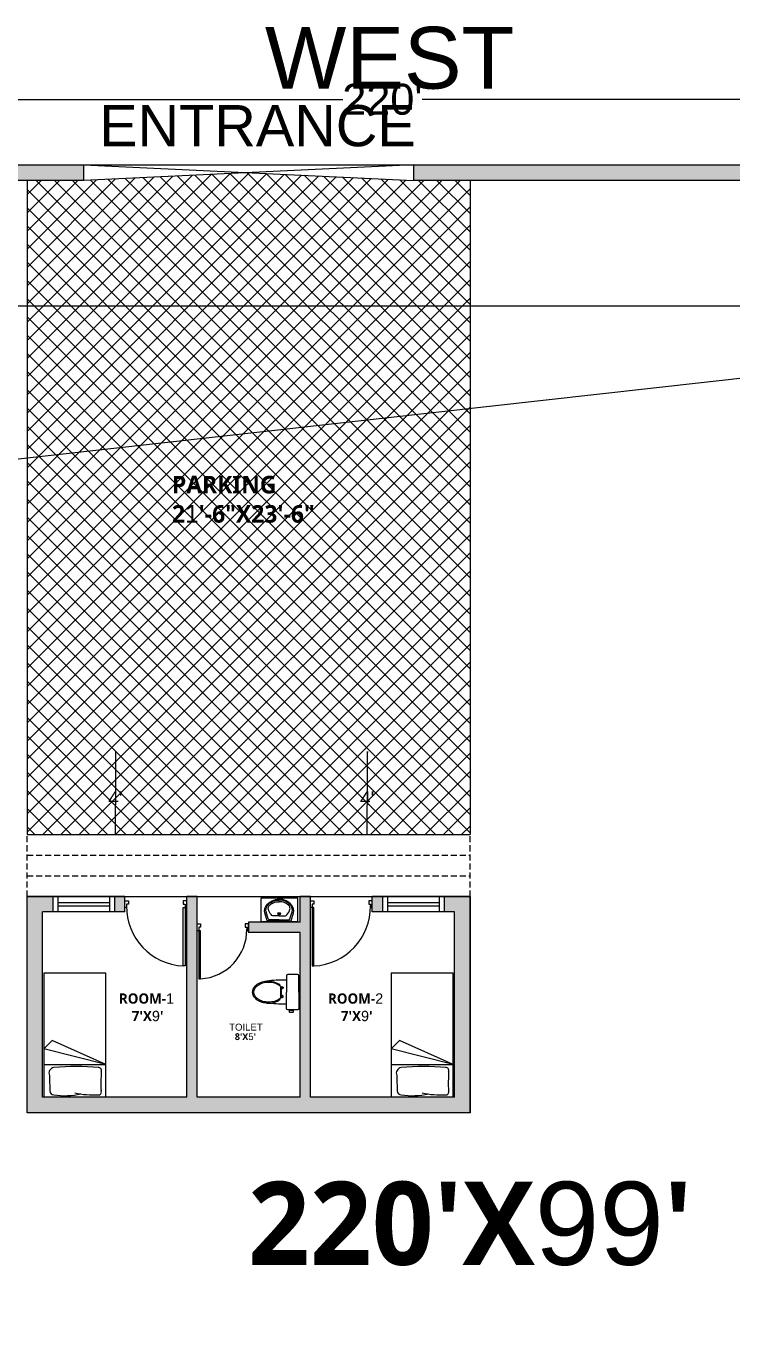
# Model space of a CAD drawing. Header units: inches. Extents: x 99023 to 109265, y 17199 to 18675.
# Drawn here: x 104004 to 104415, y 17921 to 18675 of the extents above; entities that cross this region are included whole.
import ezdxf

# ---------------------------------------------------------------- set-up
doc = ezdxf.new("R2010")
doc.units = ezdxf.units.IN
doc.linetypes.add('HIDDEN', pattern=[0.375, 0.25, -0.125])
doc.layers.get('0').update_dxf_attribs({"color": 255})
for name, color, linetype in [('I-WALL-PATT', 7, 'Continuous'), ('Washbasin-detail', 251, 'Continuous'), ('Washbasin-outline', 250, 'Continuous'), ('WC-Detail_dwgmodels.com', 251, 'Continuous'), ('WC-Outline_dwgmodels.com', 250, 'Continuous')]:
    doc.layers.add(name, color=color, linetype=linetype)
doc.styles.get("Standard").update_dxf_attribs({"font": 'arial.ttf'})
doc.dimstyles.new('ISO-25', dxfattribs={"dimtxt": 5, "dimasz": 2, "dimexe": 1.25, "dimexo": 0.625, "dimtad": 0, "dimdec": 1, "dimlunit": 4, "dimtxsty": 'Standard', "dimblk": 'ARCHTICK', "dimcen": 2.5, "dimclrd": 5, "dimclre": 5, "dimclrt": 6, "dimadec": 0, "dimazin": 0, "dimtfac": 1, "dimtdec": 1, "dimtmove": 0, "dimatfit": 3, "dimfxl": 1, "dimarcsym": 0})
doc.dimstyles.get("Standard").update_dxf_attribs({"dimtxt": 0.18, "dimasz": 0.18, "dimexe": 0.18, "dimexo": 0.0625, "dimgap": 0.09, "dimtad": 0, "dimtih": 1, "dimtoh": 1, "dimdec": 4, "dimzin": 0, "dimdsep": 46, "dimtxsty": 'Standard', "dimcen": 0.09, "dimadec": 0, "dimazin": 0, "dimtfac": 1, "dimtdec": 4, "dimtofl": 0, "dimtmove": 0, "dimatfit": 3, "dimfxl": 1, "dimtolj": 1, "dimtzin": 0, "dimarcsym": 0})

# ---------------------------------------------------------------- blocks, each defined once
blk = doc.blocks.new('_ArchTick')
at = {"color": 0, "linetype": 'ByBlock', "const_width": 0.15}
blk.add_lwpolyline([(-0.5, -0.5), (0.5, 0.5)], dxfattribs=at)
blk = doc.blocks.new('*D120')
at = {"color": 5, "lineweight": -2, "transparency": 16777216}
for p, q in [((102891.34, 18595.06), (102891.34, 18633.85)), ((102891.34, 18632.6), (104188.3, 18632.6)), ((105531.34, 18632.6), (104234.39, 18632.6)), ((105531.34, 18595.06), (105531.34, 18633.85))]:
    blk.add_line(p, q, dxfattribs=at)
at = {"layer": 'Defpoints', "color": 0, "lineweight": -2, "transparency": 16777216}
for p in [(105531.34, 18632.6), (102891.34, 18594.44), (105531.34, 18594.44)]:
    blk.add_point(p, dxfattribs=at)
at = {"color": 5, "lineweight": -2, "transparency": 16777216, "xscale": 2, "yscale": 2, "zscale": 2, "rotation": 180}
blk.add_blockref('_ArchTick', (102891.34, 18632.6), dxfattribs=at)
at = {"color": 5, "lineweight": -2, "transparency": 16777216, "xscale": 2, "yscale": 2, "zscale": 2}
blk.add_blockref('_ArchTick', (105531.34, 18632.6), dxfattribs=at)
at = {"color": 6, "lineweight": -2, "transparency": 16777216, "insert": (104211.34, 18632.6), "char_height": 18, "attachment_point": 5}
blk.add_mtext("220'", dxfattribs=at)
blk = doc.blocks.new('*D126')
at = {"color": 132, "lineweight": -2, "transparency": 16777216}
for p, q in [((103879.84, 18410.56), (103879.84, 18513.59)), ((103879.84, 18512.34), (104558.72, 18512.34)), ((105531.34, 18512.34), (104584.21, 18512.34)), ((105531.34, 18410.56), (105531.34, 18513.59))]:
    blk.add_line(p, q, dxfattribs=at)
at = {"layer": 'Defpoints', "color": 0, "lineweight": -2, "transparency": 16777216}
for p in [(105531.34, 18512.34), (103879.84, 18409.94), (105531.34, 18409.94)]:
    blk.add_point(p, dxfattribs=at)
at = {"color": 132, "lineweight": -2, "transparency": 16777216, "xscale": 2, "yscale": 2, "zscale": 2, "rotation": 180}
blk.add_blockref('_ArchTick', (103879.84, 18512.34), dxfattribs=at)
at = {"color": 132, "lineweight": -2, "transparency": 16777216, "xscale": 2, "yscale": 2, "zscale": 2}
blk.add_blockref('_ArchTick', (105531.34, 18512.34), dxfattribs=at)
at = {"color": 132, "lineweight": -2, "transparency": 16777216, "insert": (104571.46, 18512.34), "char_height": 5, "attachment_point": 5}
blk.add_mtext('137\'-7{\\H1x;\\S1/2;}"', dxfattribs=at)
blk = doc.blocks.new('*D32')
at = {"color": 132, "lineweight": -2, "transparency": 16777216}
for p, q in [((105531.34, 18594.44), (104526.01, 18482.13)), ((105531.27, 18595.06), (105531.21, 18595.68)), ((103879.84, 18409.94), (104504.3, 18479.7)), ((103879.77, 18410.56), (103879.71, 18411.18))]:
    blk.add_line(p, q, dxfattribs=at)
at = {"layer": 'Defpoints', "color": 0, "lineweight": -2, "transparency": 16777216}
for p in [(105531.34, 18594.44), (105531.34, 18594.44), (103879.84, 18409.94)]:
    blk.add_point(p, dxfattribs=at)
at = {"color": 132, "lineweight": -2, "transparency": 16777216, "xscale": 2, "yscale": 2, "zscale": 2}
for p, rotation in [((105531.34, 18594.44), 6.374459552538259), ((103879.84, 18409.94), 186.3744595525382)]:
    blk.add_blockref('_ArchTick', p, dxfattribs=dict(at, rotation=rotation))
at = {"color": 132, "lineweight": -2, "transparency": 16777216, "insert": (104515.15, 18480.91), "char_height": 5, "attachment_point": 5, "rotation": 6.37446}
blk.add_mtext('138\'-6"', dxfattribs=at)
blk = doc.blocks.new('*D5')
at = {"color": 0, "lineweight": -2, "transparency": 16777216}
for p, q in [((106992.66, 18252.44), (106991.95, 18252.44)), ((106992.13, 18252.26), (106992.13, 18229.68)), ((106992.13, 18204.62), (106992.13, 18221.5)), ((106992.07, 18204.44), (106991.95, 18204.44))]:
    blk.add_line(p, q, dxfattribs=at)
for points in [[(106992.1, 18252.26), (106992.16, 18252.26), (106992.13, 18252.44)], [(106992.1, 18204.62), (106992.16, 18204.62), (106992.13, 18204.44)]]:
    blk.add_solid(points, dxfattribs=at)
at = {"layer": 'Defpoints', "color": 0, "lineweight": -2, "transparency": 16777216}
for p in [(106992.13, 18252.44), (106992.73, 18252.44), (106992.13, 18204.44)]:
    blk.add_point(p, dxfattribs=at)
at = {"color": 0, "transparency": 16777216, "insert": (106992.13, 18225.59), "char_height": 8, "attachment_point": 5}
blk.add_mtext("\\A1;4'", dxfattribs=at)
blk = doc.blocks.new('*D8')
at = {"color": 0, "lineweight": -2, "transparency": 16777216}
for p, q in [((107139.34, 18252.44), (107138.63, 18252.44)), ((107138.81, 18252.26), (107138.81, 18229.68)), ((107138.81, 18204.62), (107138.81, 18221.5)), ((107138.75, 18204.44), (107138.63, 18204.44))]:
    blk.add_line(p, q, dxfattribs=at)
for points in [[(107138.78, 18252.26), (107138.84, 18252.26), (107138.81, 18252.44)], [(107138.78, 18204.62), (107138.84, 18204.62), (107138.81, 18204.44)]]:
    blk.add_solid(points, dxfattribs=at)
at = {"layer": 'Defpoints', "color": 0, "lineweight": -2, "transparency": 16777216}
for p in [(107138.81, 18252.44), (107139.41, 18252.44), (107138.81, 18204.44)]:
    blk.add_point(p, dxfattribs=at)
at = {"color": 0, "transparency": 16777216, "insert": (107138.81, 18225.59), "char_height": 8, "attachment_point": 5}
blk.add_mtext("\\A1;4'", dxfattribs=at)
blk = doc.blocks.new('RTHTRHTRJ')
at = {"layer": 'I-WALL-PATT', "color": 18, "true_color": 0x000000}
for p, q in [((102891.34, 18594.44), (105531.34, 18594.44)), ((103962.34, 18594.44), (104037.34, 18594.44))]:
    blk.add_line(p, q, dxfattribs=at)
at = {"color": 18, "lineweight": -2, "true_color": 0x000000}
dim = blk.add_linear_dim(base=(105531.34, 18632.6), p1=(102891.34, 18594.44), p2=(105531.34, 18594.44), dimstyle='ISO-25', override={"dimtxt": 18}, dxfattribs=at)
dim.commit()
dim.dimension.update_dxf_attribs({"geometry": '*D120', "text_midpoint": (104211.34, 18632.6)})
dim = blk.add_linear_dim(base=(105531.34, 18594.44), p1=(103879.84, 18409.94), p2=(105531.34, 18594.44), angle=6.37446, dimstyle='ISO-25', override={"dimclrd": 132, "dimclre": 132, "dimclrt": 132}, dxfattribs=at)
dim.commit()
dim.dimension.update_dxf_attribs({"geometry": '*D32', "text_midpoint": (104515.15, 18480.91), "dimtype": 129})
dim = blk.add_linear_dim(base=(105531.34, 18512.34), p1=(103879.84, 18409.94), p2=(105531.34, 18409.94), dimstyle='ISO-25', override={"dimclrd": 132, "dimclre": 132, "dimclrt": 132}, dxfattribs=at)
dim.commit()
dim.dimension.update_dxf_attribs({"geometry": '*D126', "text_midpoint": (104571.46, 18512.34), "dimtype": 128})
blk = doc.blocks.new('FEWFEWFEWF')
at = {"layer": 'I-WALL-PATT', "true_color": 0x3b3b3b, "transparency": 33554687}
h = blk.add_hatch(color=250, dxfattribs=at)
h.dxf.hatch_style = 1
h.paths.add_polyline_path([(106826.70369, 18585.43877), (106826.70369, 18594.43877), (105827.70369, 18594.43877), (105827.70369, 17406.43877), (108467.70369, 17406.43877), (108467.70369, 18594.43877), (107165.70369, 18594.43877), (107165.70369, 18585.43877), (107361.82396, 18585.43877), (108458.70369, 18585.43877), (108458.70369, 17415.43877), (105836.70369, 17415.43877), (105836.70369, 18585.43877)])
h.paths.add_polyline_path([(106898.70369, 18594.43877), (106898.70369, 18585.43877), (106973.70369, 18585.43877), (106973.70369, 18594.43877)], flags=17)
at = {"layer": 'I-WALL-PATT', "true_color": 0x939598, "transparency": 33554687}
h = blk.add_hatch(dxfattribs=at)
h.set_pattern_fill('ANSI37', color=252, scale=60)
h.set_pattern_definition([(45, (92492.3865, 16547.49), (-5.303301, 5.303301), []), (135, (92492.3865, 16547.49), (-5.303301, -5.303301), [])])
h.paths.add_polyline_path([(107069.70369, 18589.93877), (106973.70369, 18585.43877), (106940.70369, 18585.43877), (106940.70369, 18204.43877), (107198.70369, 18204.43877), (107198.70369, 18585.43877), (107165.70369, 18585.43877)])
h.paths.add_polyline_path([(107021.10888, 18380.3545), (107109.94118, 18380.3545), (107109.94118, 18417.50985), (107021.10888, 18417.50985)], flags=24)
at = {"layer": 'I-WALL-PATT', "true_color": 0x636466, "transparency": 33554687}
h = blk.add_hatch(color=251, dxfattribs=at)
h.dxf.hatch_style = 1
h.paths.add_polyline_path([(106949.70369, 18159.43877), (106955.70369, 18159.43877), (106955.70369, 18168.43877), (106940.70369, 18168.43877), (106940.70369, 18042.43877), (107198.70369, 18042.43877), (107198.70369, 18168.43877), (107183.70369, 18168.43877), (107183.70369, 18159.43877), (107189.70369, 18159.43877), (107189.70369, 18051.43877), (107105.70369, 18051.43877), (107105.70369, 18159.43877), (107105.70369, 18168.43877), (107099.70369, 18168.43877), (107099.70369, 18153.43877), (107069.70369, 18153.43877), (107069.70369, 18147.43877), (107099.70369, 18147.43877), (107099.70369, 18051.43877), (107039.70369, 18051.43877), (107039.70369, 18159.43877), (107039.70369, 18168.43877), (107033.70369, 18168.43877), (107033.70369, 18159.43877), (107033.70369, 18051.43877), (106949.70369, 18051.43877)])
h.paths.add_polyline_path([(106997.70369, 18168.43877), (106991.70369, 18168.43877), (106991.70369, 18159.43877), (106997.70369, 18159.43877)], flags=17)
h.paths.add_polyline_path([(107147.70369, 18168.43877), (107141.70369, 18168.43877), (107141.70369, 18159.43877), (107147.70369, 18159.43877)], flags=17)
at = {"color": 19, "true_color": 0x552a2a}
for p, q in [((106997.70369, 18165.93877), (106999.70369, 18165.93877)), ((106997.70369, 18161.93877), (106997.70369, 18165.93877)), ((106999.70369, 18163.93877), (106998.70369, 18163.93877)), ((106998.70369, 18163.93877), (106998.70369, 18161.93877)), ((106999.70369, 18165.93877), (106999.70369, 18163.93877)), ((107033.70369, 18165.93877), (107031.70369, 18165.93877)), ((107031.70369, 18165.93877), (107031.70369, 18163.93877)), ((107031.70369, 18163.93877), (107032.70369, 18163.93877)), ((107032.70369, 18163.93877), (107032.70369, 18161.93877)), ((107033.70369, 18161.93877), (107033.70369, 18165.93877)), ((107105.70369, 18165.93877), (107107.70369, 18165.93877)), ((107105.70369, 18161.93877), (107105.70369, 18165.93877)), ((107107.70369, 18163.93877), (107106.70369, 18163.93877)), ((107106.70369, 18163.93877), (107106.70369, 18161.93877)), ((107107.70369, 18165.93877), (107107.70369, 18163.93877)), ((107141.70369, 18165.93877), (107139.70369, 18165.93877)), ((107139.70369, 18165.93877), (107139.70369, 18163.93877)), ((107139.70369, 18163.93877), (107140.70369, 18163.93877)), ((107140.70369, 18163.93877), (107140.70369, 18161.93877)), ((107141.70369, 18161.93877), (107141.70369, 18165.93877)), ((106998.70369, 18161.93877), (106997.70369, 18161.93877)), ((107031.70369, 18127.93877), (107031.70369, 18161.93877)), ((107031.70369, 18161.93877), (107032.70369, 18161.93877)), ((107032.70779, 18162.43877), (107032.70369, 18162.43877)), ((107032.70369, 18161.93877), (107033.70369, 18161.93877)), ((107032.70369, 18161.93877), (107032.70369, 18127.93877)), ((107106.70369, 18161.93877), (107105.70369, 18161.93877)), ((107106.6996, 18162.43877), (107106.70369, 18162.43877)), ((107106.70369, 18161.93877), (107106.70369, 18127.93877)), ((107107.70369, 18161.93877), (107106.70369, 18161.93877)), ((107107.70369, 18127.93877), (107107.70369, 18161.93877)), ((107140.70369, 18161.93877), (107141.70369, 18161.93877)), ((107039.70369, 18152.43877), (107041.70369, 18152.43877)), ((107039.70369, 18148.43877), (107039.70369, 18152.43877)), ((107040.70369, 18148.43877), (107039.70369, 18148.43877)), ((107041.70369, 18150.43877), (107040.70369, 18150.43877)), ((107040.70369, 18150.43877), (107040.70369, 18148.43877)), ((107040.70369, 18148.43877), (107040.70369, 18120.43877)), ((107041.70369, 18148.43877), (107040.70369, 18148.43877)), ((107041.70369, 18152.43877), (107041.70369, 18150.43877)), ((107041.70369, 18120.43877), (107041.70369, 18148.43877)), ((107069.70369, 18152.43877), (107067.70369, 18152.43877)), ((107067.70369, 18152.43877), (107067.70369, 18150.43877)), ((107067.70369, 18150.43877), (107068.70369, 18150.43877)), ((107068.70369, 18150.43877), (107068.70369, 18148.43877)), ((107068.70369, 18148.43877), (107069.70369, 18148.43877)), ((107069.70369, 18148.43877), (107069.70369, 18152.43877)), ((107032.70369, 18127.93877), (107031.70369, 18127.93877)), ((107106.70369, 18127.93877), (107107.70369, 18127.93877)), ((107040.70369, 18120.43877), (107041.70369, 18120.43877))]:
    blk.add_line(p, q, dxfattribs=at)
at = {"color": 251, "true_color": 0x636466}
for p, q in [((106950.51357, 18123.75937), (106950.51357, 18051.75937)), ((106986.51357, 18123.75937), (106950.51357, 18123.75937)), ((106986.51357, 18051.75937), (106986.51357, 18123.75937)), ((107152.84249, 18123.75937), (107152.84249, 18051.75937)), ((107188.84249, 18123.75937), (107152.84249, 18123.75937)), ((107188.84249, 18051.75937), (107188.84249, 18123.75937)), ((106955.25646, 18084.52982), (106950.51357, 18079.65852)), ((106986.51357, 18070.57277), (106955.25646, 18084.52982)), ((107157.58539, 18084.52982), (107152.84249, 18079.65852)), ((107188.84249, 18070.57277), (107157.58539, 18084.52982)), ((106986.51357, 18070.57277), (106950.50389, 18079.66097)), ((107188.84249, 18070.57277), (107152.83282, 18079.66097)), ((106950.51357, 18070.57277), (106986.51357, 18070.57277)), ((107152.84249, 18070.57277), (107188.84249, 18070.57277)), ((106950.51357, 18051.75937), (106986.51357, 18051.75937)), ((107152.84249, 18051.75937), (107188.84249, 18051.75937))]:
    blk.add_line(p, q, dxfattribs=at)
at = {"color": 19, "true_color": 0x552a2a}
for centre, radius, start, end in [((107033.234, 18162.43877), 34.53392, 179.17041308, 267.46021829), ((107106.17339, 18162.43877), 34.53392, 272.53978171, 0.82958692), ((107040.16666, 18148.93877), 28.54142, 273.08703517, 1.00378181)]:
    blk.add_arc(centre, radius, start, end, dxfattribs=at)
at = {"color": 251, "true_color": 0x636466}
for centre, radius, start, end in [((106956.69883, 18065.51349), 3.24731, 97.01531844, 204.37436785), ((106956.69883, 18065.51349), 3.24731, 97.01531844, 204.37436785), ((106969.46853, 17943.20182), 126.22324, 84.11391393, 95.98739714), ((106969.46853, 17943.20182), 126.22324, 84.11391393, 95.98739714), ((106982.41285, 18067.1307), 1.62888, 336.10841156, 99.65757956), ((106982.41285, 18067.1307), 1.62888, 336.10841156, 99.65757956), ((107145.9343, 18059.2076), 162.19486, 177.43332926, 181.40375156), ((107145.9343, 18059.2076), 162.19486, 177.43332926, 181.40375156), ((107159.02776, 18065.51349), 3.24731, 97.01531844, 204.37436785), ((107159.02776, 18065.51349), 3.24731, 97.01531844, 204.37436785), ((107171.79745, 17943.20182), 126.22324, 84.11391393, 95.98739714), ((107171.79745, 17943.20182), 126.22324, 84.11391393, 95.98739714), ((107184.74177, 18067.1307), 1.62888, 336.10841156, 99.65757956), ((107184.74177, 18067.1307), 1.62888, 336.10841156, 99.65757956), ((107348.26322, 18059.2076), 162.19486, 177.43332926, 181.40375156), ((107348.26322, 18059.2076), 162.19486, 177.43332926, 181.40375156), ((107223.5033, 18068.47027), 269.79656, 180.91256447, 182.8340643), ((107223.5033, 18068.47027), 269.79656, 180.91256447, 182.8340643), ((107425.83222, 18068.47027), 269.79656, 180.91256447, 182.8340643), ((107425.83222, 18068.47027), 269.79656, 180.91256447, 182.8340643), ((106956.30222, 18055.13056), 2.2655, 180, 270), ((106956.30222, 18055.13056), 2.2655, 180, 270), ((106962.85647, 18096.56522), 44.18894, 261.47022636, 282.1032642), ((106962.85647, 18096.56522), 44.18894, 261.47022636, 282.1032642), ((106979.53106, 18101.84005), 49.04441, 257.05638185, 273.04883221), ((106979.53106, 18101.84005), 49.04441, 257.05638185, 273.04883221), ((106982.44733, 18054.40905), 1.57436, 258.72778624, 31.60949868), ((106982.44733, 18054.40905), 1.57436, 258.72778624, 31.60949868), ((107158.63115, 18055.13056), 2.2655, 180, 270), ((107158.63115, 18055.13056), 2.2655, 180, 270), ((107165.1854, 18096.56522), 44.18894, 261.47022636, 282.1032642), ((107165.1854, 18096.56522), 44.18894, 261.47022636, 282.1032642), ((107181.85998, 18101.84005), 49.04441, 257.05638185, 273.04883221), ((107181.85998, 18101.84005), 49.04441, 257.05638185, 273.04883221), ((107184.77625, 18054.40905), 1.57436, 258.72778624, 31.60949868), ((107184.77625, 18054.40905), 1.57436, 258.72778624, 31.60949868)]:
    blk.add_arc(centre, radius, start, end, dxfattribs=at)
at = {"layer": 'I-WALL-PATT', "color": 18, "true_color": 0x000000}
for p, q in [((106898.70369, 18594.43877), (106973.70369, 18594.43877)), ((106973.70369, 18585.43877), (106973.70369, 18594.43877)), ((107165.70369, 18594.43877), (108467.70369, 18594.43877)), ((107165.70369, 18594.43877), (107165.70369, 18585.43877)), ((106940.70369, 18042.43877), (106940.70369, 18168.43877)), ((106997.70369, 18168.43877), (106940.70369, 18168.43877)), ((106997.70369, 18159.43877), (106997.70369, 18168.43877)), ((107039.70369, 18168.43877), (107033.70369, 18168.43877)), ((107033.70369, 18159.43877), (107033.70369, 18168.43877)), ((107039.70369, 18159.43877), (107039.70369, 18168.43877)), ((107099.70369, 18153.43877), (107099.70369, 18168.43877)), ((107105.70369, 18168.43877), (107099.70369, 18168.43877)), ((107105.70369, 18159.43877), (107105.70369, 18168.43877)), ((107198.70369, 18168.43877), (107141.70369, 18168.43877)), ((107141.70369, 18159.43877), (107141.70369, 18168.43877)), ((107198.70369, 18042.43877), (107198.70369, 18168.43877)), ((106949.70369, 18051.43877), (106949.70369, 18159.43877)), ((106997.70369, 18159.43877), (106949.70369, 18159.43877)), ((107033.70369, 18051.43877), (107033.70369, 18159.43877)), ((107039.70369, 18051.43877), (107039.70369, 18159.43877)), ((107105.70369, 18051.43877), (107105.70369, 18159.43877)), ((107189.70369, 18159.43877), (107141.70369, 18159.43877)), ((107189.70369, 18051.43877), (107189.70369, 18159.43877)), ((107099.70369, 18153.43877), (107069.70369, 18153.43877)), ((107069.70369, 18153.43877), (107069.70369, 18147.43877)), ((107099.70369, 18147.43877), (107069.70369, 18147.43877)), ((107099.70369, 18051.43877), (107099.70369, 18147.43877)), ((107033.70369, 18051.43877), (106949.70369, 18051.43877)), ((107099.70369, 18051.43877), (107039.70369, 18051.43877)), ((107189.70369, 18051.43877), (107105.70369, 18051.43877)), ((107198.70369, 18042.43877), (106940.70369, 18042.43877))]:
    blk.add_line(p, q, dxfattribs=at)
at = {"layer": 'I-WALL-PATT', "color": 253, "true_color": 0xb3b3b3}
for p, q in [((106973.70369, 18594.43877), (107165.70369, 18585.43877)), ((107165.70369, 18594.43877), (106973.70369, 18585.43877)), ((106940.70369, 18585.43877), (106940.70369, 18204.43877)), ((107198.70369, 18585.43877), (107198.70369, 18204.43877)), ((106940.70369, 18204.43877), (107198.70369, 18204.43877))]:
    blk.add_line(p, q, dxfattribs=at)
at = {"layer": 'I-WALL-PATT', "color": 251, "linetype": 'HIDDEN', "ltscale": 14, "true_color": 0x636466}
for p, q in [((106940.70369, 18204.43877), (107198.70369, 18204.43877)), ((106940.70369, 18168.43877), (106940.70369, 18204.43877)), ((107198.70369, 18168.43877), (107198.70369, 18204.43877)), ((106940.70369, 18192.43877), (107198.70369, 18192.43877)), ((106940.70369, 18180.43877), (107198.70369, 18180.43877))]:
    blk.add_line(p, q, dxfattribs=at)
at = {"layer": 'I-WALL-PATT', "color": 251, "true_color": 0x636466}
for p, q in [((106955.70369, 18168.43877), (106955.70369, 18159.43877)), ((106991.70369, 18168.43877), (106955.70369, 18168.43877)), ((106958.70369, 18168.43877), (106958.70369, 18159.43877)), ((106958.70369, 18164.93877), (106988.70369, 18164.93877)), ((106958.70369, 18162.93877), (106988.70369, 18162.93877)), ((106988.70369, 18168.43877), (106988.70369, 18159.43877)), ((106991.70369, 18168.43877), (106991.70369, 18159.43877)), ((107147.70369, 18168.43877), (107147.70369, 18159.43877)), ((107183.70369, 18168.43877), (107147.70369, 18168.43877)), ((107150.70369, 18168.43877), (107150.70369, 18159.43877)), ((107150.70369, 18164.93877), (107180.70369, 18164.93877)), ((107150.70369, 18162.93877), (107180.70369, 18162.93877)), ((107180.70369, 18168.43877), (107180.70369, 18159.43877)), ((107183.70369, 18168.43877), (107183.70369, 18159.43877)), ((106991.70369, 18159.43877), (106955.70369, 18159.43877)), ((107183.70369, 18159.43877), (107147.70369, 18159.43877))]:
    blk.add_line(p, q, dxfattribs=at)
at = {"layer": 'I-WALL-PATT', "color": 18, "true_color": 0x000000}
for points in [[(106826.70369, 18585.43877), (105836.70369, 18585.43877), (105836.70369, 17415.43877), (108458.70369, 17415.43877), (108458.70369, 18585.43877), (107165.70369, 18585.43877)], [(106973.70369, 18585.43877), (106873.39987, 18585.43877)]]:
    blk.add_lwpolyline(points, dxfattribs=at)
at = {"layer": 'I-WALL-PATT', "color": 251, "true_color": 0x636466}
for points in [[(106940.70369, 18168.43877), (107198.70369, 18168.43877), (107198.70369, 18042.43877), (106940.70369, 18042.43877)], [(107076.86333, 18153.72846), (107098.50674, 18153.72846), (107098.50674, 18167.47524), (107076.86333, 18167.47524)]]:
    blk.add_lwpolyline(points, close=True, dxfattribs=at)
at = {"layer": 'Washbasin-detail', "color": 251, "true_color": 0x636466}
for p, q in [((107079.84357, 18160.70052), (107079.0782, 18160.08055)), ((107095.23761, 18160.70052), (107096.00298, 18160.08055))]:
    blk.add_line(p, q, dxfattribs=at)
for points in [[(107087.53862, 18154.78789), (107082.19842, 18154.78789, -0.390337206), (107081.20949, 18155.43069), (107079.91767, 18159.41711, -0.183445758), (107080.56669, 18162.99598, -0.23224225), (107087.53862, 18166.28416, -0.646666809)], [(107087.46839, 18154.78789), (107092.80859, 18154.78789, 0.390337206), (107093.79751, 18155.43069), (107095.1635, 18159.41711, 0.183445758), (107094.51448, 18162.99598, 0.230236684), (107087.46839, 18166.28416, 0.646666809)]]:
    blk.add_lwpolyline(points, format="xyb", dxfattribs=at)
for radius in [0.7174, 0.54391]:
    blk.add_circle((107087.53862, 18158.37275), radius, dxfattribs=at)
at = {"layer": 'Washbasin-outline', "color": 251, "true_color": 0x636466}
for points in [[(107087.53862, 18154.16981), (107080.64034, 18154.16981, -0.349333713), (107080.51988, 18154.26567), (107079.19305, 18158.89402, -0.21086171), (107080.14017, 18163.19786, -0.238221491), (107087.51389, 18166.80334, 0.006376464)], [(107087.53862, 18157.0377), (107083.795, 18157.10144, -0.20456121), (107082.91539, 18157.80412, -0.107345096), (107081.31783, 18160.95278, -0.24653956), (107081.55561, 18162.67458, -0.234802188), (107087.56334, 18165.34468, -0.791677508)], [(107087.46839, 18157.0377), (107091.21201, 18157.10144, 0.218686078), (107092.09161, 18157.6805, 0.103143932), (107093.76334, 18160.95278, 0.24653956), (107093.52556, 18162.67458, 0.232403858), (107087.44366, 18165.34468, 0.791677508)], [(107087.46839, 18154.16981), (107094.36667, 18154.16981, 0.349333713), (107094.48713, 18154.26567), (107095.88812, 18158.89402, 0.21086171), (107094.941, 18163.19786, 0.236938391), (107087.51783, 18166.80334, -0.006376427)]]:
    blk.add_lwpolyline(points, format="xyb", dxfattribs=at)
at = {"layer": 'WC-Detail_dwgmodels.com', "color": 251, "true_color": 0x636466}
for points in [[(107081.43132, 18106.83143, -0.068563972), (107078.0019, 18107.30392, -0.080688651), (107075.32925, 18108.5454, -0.107047238), (107073.39497, 18110.57388, -0.137952145), (107072.80169, 18112.68329, -0.137952145), (107073.39497, 18114.79269, -0.107047238), (107075.32925, 18116.82117, -0.080688651), (107078.0019, 18118.06265, -0.068563972), (107081.43132, 18118.53514, -0.068563972), (107084.86073, 18118.06265, -0.080688651), (107087.53339, 18116.82117, -0.049741117), (107088.54243, 18115.97937, -0.137952145)], [(107080.37398, 18119.09651, -0.197511343), (107088.16663, 18116.81351), (107087.937, 18116.52458)], [(107088.54243, 18115.75736), (107089.50539, 18115.75736, -0.788197718), (107089.50539, 18114.72032), (107089.06095, 18114.72032)], [(107088.54243, 18115.31292), (107088.87576, 18115.31292, -0.414213562), (107089.06095, 18115.12773), (107089.06095, 18114.57218, -0.414213562), (107088.87576, 18114.38699), (107088.54243, 18114.38699)], [(107088.54243, 18110.05366), (107088.87576, 18110.05366, 0.414213562), (107089.06095, 18110.23884), (107089.06095, 18110.7944, 0.414213562), (107088.87576, 18110.97958), (107088.54243, 18110.97958)], [(107088.54243, 18109.60921), (107089.50539, 18109.60921, 0.788197718), (107089.50539, 18110.64625), (107089.06095, 18110.64625)], [(107080.83868, 18106.23133, 0.18619195), (107088.16663, 18108.55306), (107087.937, 18108.84199)], [(107088.54243, 18109.3872, -0.049741117), (107087.53339, 18108.5454, -0.080688651), (107084.86073, 18107.30392, -0.068563972), (107081.43132, 18106.83143, -0.068563972)], [(107094.06095, 18102.20181), (107095.24613, 18102.20181, -0.414213562)]]:
    blk.add_lwpolyline(points, format="xyb", dxfattribs=at)
for points in [[(107088.54243, 18109.3872), (107088.54243, 18115.97937)], [(107088.9128, 18110.97958), (107088.9128, 18114.38699)]]:
    blk.add_lwpolyline(points, dxfattribs=at)
at = {"layer": 'WC-Outline_dwgmodels.com', "color": 251, "true_color": 0x636466}
for points in [[(107072.09798, 18112.68329, -0.135270638), (107072.74464, 18115.02978, -0.106902112), (107074.83165, 18117.26639, -0.081907651), (107077.72878, 18118.64284, -0.059005827), (107080.83768, 18119.15161, -0.070136365)], [(107091.76465, 18120.15437, -0.279901237), (107091.28671, 18119.74544, 0.030761171), (107080.37398, 18119.09651, 16.522543694)], [(107099.09798, 18112.68329), (107099.09798, 18122.16477, 0.414213562), (107098.3202, 18122.94255), (107092.54243, 18122.94255, 0.414213562), (107091.76465, 18122.16477), (107091.76465, 18120.15437)], [(107080.83768, 18106.21497, -0.059005827), (107077.72878, 18106.72374, -0.081907651), (107074.83165, 18108.10019, -0.106902112), (107072.74464, 18110.33679, -0.135270638), (107072.09798, 18112.68329, -0.135270638)], [(107099.09798, 18112.68329), (107099.09798, 18103.20181, -0.414213562), (107098.3202, 18102.42403), (107095.24613, 18102.42403, -0.414213562)], [(107080.37398, 18106.27007, 0.010917888), (107080.83868, 18106.23133)], [(107091.76465, 18105.2122, 0.279901237), (107091.28671, 18105.62113, -0.030761171), (107080.37398, 18106.27007, -16.522543694)], [(107094.06095, 18102.42403), (107092.54243, 18102.42403, -0.414213562), (107091.76465, 18103.20181), (107091.76465, 18105.2122)], [(107095.24613, 18102.20181), (107095.39428, 18102.20181, -0.414213562), (107095.65354, 18101.94255), (107095.65354, 18101.01662, -0.414213562), (107095.39428, 18100.75736), (107093.9128, 18100.75736, -0.414213562), (107093.65354, 18101.01662)], [(107093.65354, 18101.01662), (107093.65354, 18101.94255, -0.414213562), (107093.9128, 18102.20181), (107094.06095, 18102.20181, -0.414213562)], [(107095.24613, 18102.42403), (107094.06095, 18102.42403, -0.414213562)]]:
    blk.add_lwpolyline(points, format="xyb", dxfattribs=at)
for points in [[(107091.76465, 18120.15437), (107091.76465, 18112.68329)], [(107091.76465, 18105.2122), (107091.76465, 18112.68329)], [(107094.06095, 18102.20181), (107094.06095, 18102.42403)], [(107095.24613, 18102.20181), (107095.24613, 18102.42403)]]:
    blk.add_lwpolyline(points, dxfattribs=at)
at = {"color": 18, "true_color": 0x000000, "attachment_point": 1}
for s, width, gutter_width, insert, char_height in [('WEST', 479.8366692, 12.5, (107079.22213, 18674.88526), 36), ('ENTRANCE', 479.8366692, 12.5, (106982.71489, 18629.33167), 24), ('{\\fYu Gothic Medium|b1|i0|c0|p34;PARKING\\P\\fYu Gothic Medium|b1|i0|c128|p34;2}1{\\fYu Gothic Medium|b1|i0|c128|p34;\'-6"X23\'-6"}', 146.1193648, 3.80649, (107025.08862, 18413.38455), 10.2288957), ('{\\fYu Gothic Medium|b1|i0|c128|p34;ROOM-}1', 85.7097594, 2.23278, (106994.19597, 18111.95341), 6), ('{\\fYu Gothic Medium|b1|i0|c128|p34;ROOM-}2', 85.7097594, 2.23278, (107115.98348, 18111.95341), 6), ("{\\fYu Gothic Medium|b1|i0|c128|p34;7'X}9{\\fYu Gothic Medium|b1|i0|c128|p34;'}", 85.7097594, 2.23278, (107001.67439, 18101.79296), 6), ("{\\fYu Gothic Medium|b1|i0|c128|p34;7'X}9{\\fYu Gothic Medium|b1|i0|c128|p34;'}", 85.7097594, 2.23278, (107123.46191, 18101.79296), 6), ('TOILET', 85.7097594, 2.23278, (107058.41966, 18094.28948), 4), ("{\\fYu Gothic Medium|b1|i0|c128|p34;8'X}5{\\fYu Gothic Medium|b1|i0|c128|p34;'}", 85.7097594, 2.23278, (107061.72109, 18088.75436), 4), ("{\\fYu Gothic Medium|b1|i0|c128|p34;220'X}99{\\fYu Gothic Medium|b1|i0|c128|p34;'}", 691.2756191, 18.0081, (107069.44826, 18002.24499), 48.3918488)]:
    blk.add_mtext_dynamic_manual_height_columns(s, width=width, gutter_width=gutter_width, heights=[0], dxfattribs=dict(at, insert=insert, char_height=char_height))
at = {"color": 251, "true_color": 0x636466}
for base, p1, p2, picture, middle in [((106992.12835, 18252.43877), (106992.12835, 18204.43877), (106992.72702, 18252.43877), '*D5', (106992.12835, 18225.58551)), ((107138.80787, 18252.43877), (107138.80787, 18204.43877), (107139.40654, 18252.43877), '*D8', (107138.80787, 18225.58551))]:
    dim = blk.add_linear_dim(base=base, p1=p1, p2=p2, angle=90, dimstyle='Standard', override={"dimtxt": 8, "dimlunit": 4}, dxfattribs=at)
    dim.commit()
    dim.dimension.update_dxf_attribs({"geometry": picture, "text_midpoint": middle, "dimtype": 128})

msp = doc.modelspace()

# ---------------------------------------------------------------- block references
at = {"color": 18, "lineweight": -2, "true_color": 0x000000}
for name, p in [('FEWFEWFEWF', (-2936.3595857, 0)), ('RTHTRHTRJ', (0, 0))]:
    msp.add_blockref(name, p, dxfattribs=at)

doc.saveas('drawing.dxf')
